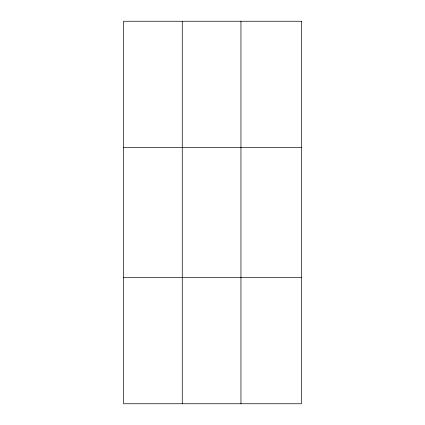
<?xml version="1.0" encoding="UTF-8"?>
<svg xmlns="http://www.w3.org/2000/svg" width="425" height="425" viewBox="0 0 425 425"><rect width="100%" height="100%" fill="white"/><g stroke="black" fill="none" stroke-linecap="round" stroke-linejoin="round"><path stroke-width="0.64" d="M182.267 403.75L182.267 21.25M240.954 403.75L240.954 21.25M123.579 147.475L301.421 147.475M123.579 277.525L301.421 277.525M301.421 21.25L301.421 403.75L123.579 403.75L123.579 21.25L301.421 21.25"/></g></svg>
